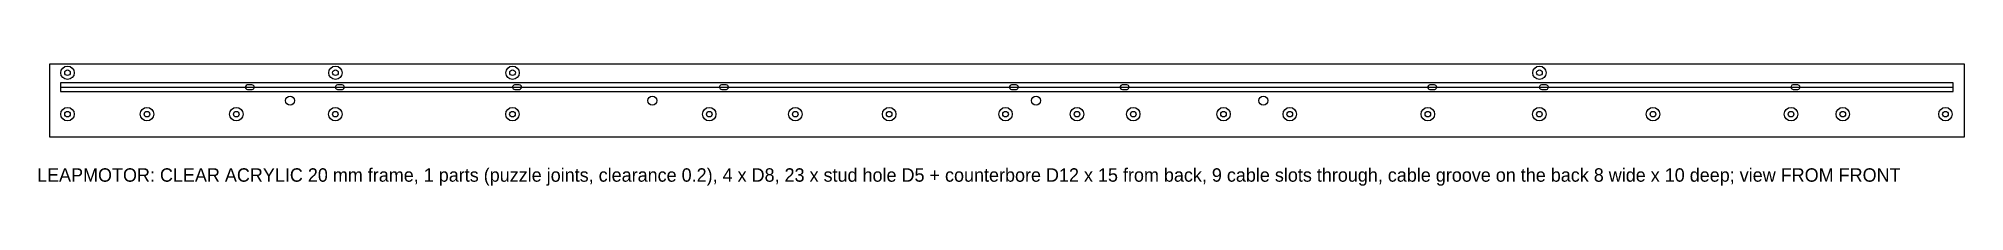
# Model space of a CAD drawing. Header units: millimetres. Extents: x 1 to 1720, y -44 to 65.
import ezdxf

# ---------------------------------------------------------------- set-up
doc = ezdxf.new("R2010")
doc.units = ezdxf.units.MM
for name, color, linetype in [('ACRYLIC_20_CUT', 7, 'Continuous'), ('CABLE_SLOT_THROUGH', 30, 'Continuous'), ('COUNTERBORE_D12_DEPTH15_BACK', 6, 'Continuous'), ('GROOVE_BACK_8x10_DEEP', 4, 'Continuous'), ('GROOVE_BACK_AXIS', 2, 'Continuous'), ('HOLES_D8', 3, 'Continuous'), ('STUD_HOLE_D5_THROUGH', 1, 'Continuous'), ('TEXT', 8, 'Continuous')]:
    doc.layers.add(name, color=color, linetype=linetype)

msp = doc.modelspace()

# ---------------------------------------------------------------- linework, layer by layer
at = {"layer": 'ACRYLIC_20_CUT'}
msp.add_lwpolyline([(11.033, 0), (1719.963, 0), (1719.963, 65), (11.033, 65), (11.033, 0)], close=True, dxfattribs=at)
at = {"layer": 'CABLE_SLOT_THROUGH'}
for points in [[(185.901, 45.081, 0.50332043), (187.815, 42.5), (192.011, 42.51, 0.95217622), (191.815, 46.5), (187.619, 46.49, 0.30289069)], [(273.794, 43.231, 0.6327729), (272.248, 46.5), (268.052, 46.49, 0.95217622), (268.248, 42.5), (272.444, 42.51, 0.19874664)], [(432.194, 43.919, 0.50332043), (430.28, 46.5), (426.084, 46.49, 0.95217622), (426.28, 42.5), (430.476, 42.51, 0.30346147)], [(610.65, 46.462, 0.90635088), (611.041, 42.5), (615.237, 42.51, 0.95217622), (615.041, 46.5), (610.845, 46.49)], [(867.767, 45.081, 0.50332043), (869.681, 42.5), (873.877, 42.51, 0.95217622), (873.681, 46.5), (869.485, 46.49, 0.30289069)], [(966.597, 45.081, 0.50332043), (968.511, 42.5), (972.707, 42.51, 0.95217622), (972.511, 46.5), (968.315, 46.49, 0.30289069)], [(1241.076, 45.081, 0.50332043), (1242.99, 42.5), (1247.186, 42.51, 0.95217622), (1246.99, 46.5), (1242.794, 46.49, 0.30346147)], [(1347.053, 42.538, 0.90635088), (1346.662, 46.5), (1342.466, 46.49, 0.95217622), (1342.662, 42.5), (1346.858, 42.51)], [(1566.719, 46.462, 0.90612324), (1567.109, 42.5), (1571.305, 42.51, 0.95217622), (1571.109, 46.5), (1566.913, 46.49)]]:
    msp.add_lwpolyline(points, format="xyb", close=True, dxfattribs=at)
at = {"layer": 'COUNTERBORE_D12_DEPTH15_BACK'}
for centre in [(27.161, 57.388), (266.279, 57.388), (424.311, 57.388), (1340.694, 57.388), (27.161, 20.388), (98.102, 20.388), (177.815, 20.388), (266.189, 20.388), (424.213, 20.388), (599.87, 20.388), (676.625, 20.388), (760.388, 20.388), (864.244, 20.388), (928.019, 20.388), (978.224, 20.388), (1058.77, 20.388), (1117.878, 20.388), (1241.09, 20.388), (1340.603, 20.388), (1441.973, 20.388), (1565.205, 20.388), (1611.353, 20.388), (1702.963, 20.388)]:
    msp.add_circle(centre, 6, dxfattribs=at)
at = {"layer": 'GROOVE_BACK_8x10_DEEP'}
msp.add_lwpolyline([(1709.963, 48.5), (21.033, 48.5), (21.033, 40.5), (1709.963, 40.5), (1709.963, 48.5)], close=True, dxfattribs=at)
at = {"layer": 'GROOVE_BACK_AXIS'}
msp.add_line((21.033, 44.5), (1709.963, 44.5), dxfattribs=at)
at = {"layer": 'HOLES_D8'}
for centre in [(225.817, 32.5), (549.047, 32.5), (891.482, 32.5), (1094.275, 32.5)]:
    msp.add_circle(centre, 4, dxfattribs=at)
at = {"layer": 'STUD_HOLE_D5_THROUGH'}
for centre in [(27.161, 57.388), (266.279, 57.388), (424.311, 57.388), (1340.694, 57.388), (27.161, 20.388), (98.102, 20.388), (177.815, 20.388), (266.189, 20.388), (424.213, 20.388), (599.87, 20.388), (676.625, 20.388), (760.388, 20.388), (864.244, 20.388), (928.019, 20.388), (978.224, 20.388), (1058.77, 20.388), (1117.878, 20.388), (1241.09, 20.388), (1340.603, 20.388), (1441.973, 20.388), (1565.205, 20.388), (1611.353, 20.388), (1702.963, 20.388)]:
    msp.add_circle(centre, 2.5, dxfattribs=at)

# ---------------------------------------------------------------- texts
at = {"layer": 'TEXT'}
msp.add_text('LEAPMOTOR: CLEAR ACRYLIC 20 mm frame, 1 parts (puzzle joints, clearance 0.2), 4 x D8, 23 x stud hole D5 + counterbore D12 x 15 from back, 9 cable slots through, cable groove on the back 8 wide x 10 deep; view FROM FRONT', height=12, dxfattribs=at).set_placement((0, -40))

doc.saveas('drawing.dxf')
